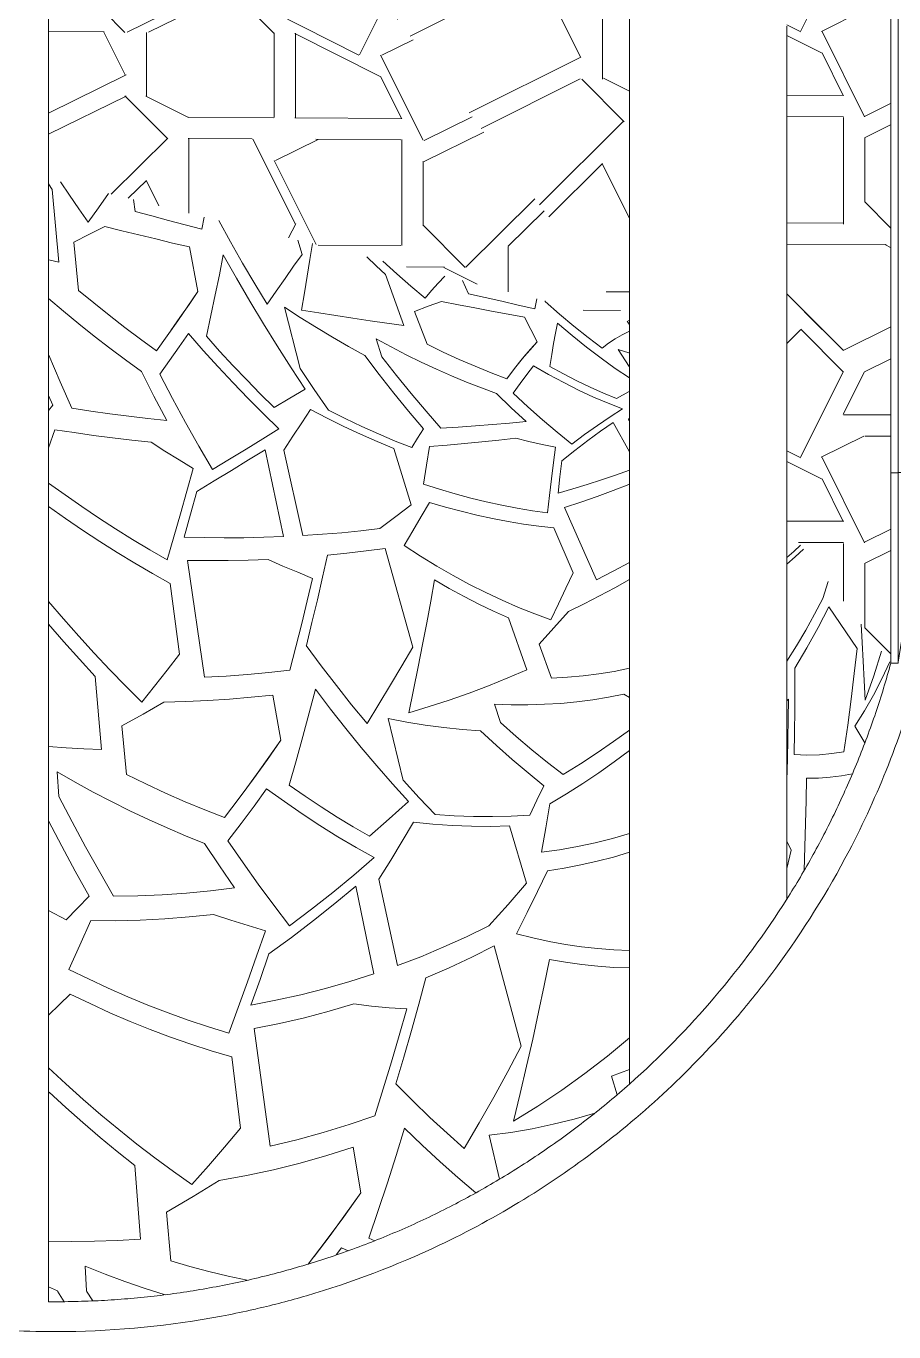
# Model space of a CAD drawing. Header units: metres. Extents: x -55 to 263, y -124 to 62.
# Drawn here: x 0 to 11.63, y -88.36 to -70.86 of the extents above; entities that cross this region are included whole.
import ezdxf

# ---------------------------------------------------------------- set-up
doc = ezdxf.new("R2010")
doc.units = ezdxf.units.M
for name, color, linetype, lineweight in [('0-1', 7, 'Continuous', 5), ('14HATCH-2', 254, 'Continuous', 5), ('46BANQ-1', 53, 'Continuous', 5)]:
    doc.layers.add(name, color=color, linetype=linetype, lineweight=lineweight)

# ---------------------------------------------------------------- blocks, each defined once
blk = doc.blocks.new('FP_1-A1 _ A250')
at = {"layer": '14HATCH-2'}
for p, q in [((0.583, -73.126), (0.462, -72.944)), ((0.348, -73.047), (0.3, -72.975)), ((0.438, -74.024), (0.348, -73.047)), ((0.706, -73.308), (0.583, -73.126)), ((0.969, -73.293), (1.104, -73.102)), ((0.831, -73.488), (0.969, -73.293)), ((1.463, -73.345), (1.438, -73.184)), ((0.831, -73.488), (0.706, -73.308)), ((1.686, -73.404), (1.463, -73.345)), ((1.91, -73.463), (1.686, -73.404)), ((2.133, -73.521), (1.91, -73.463)), ((2.357, -73.579), (2.388, -73.418)), ((2.741, -73.752), (2.582, -73.465)), ((0.638, -73.754), (0.849, -73.648)), ((0.849, -73.648), (1.057, -73.544)), ((1.284, -73.601), (1.057, -73.544)), ((1.51, -73.656), (1.284, -73.601)), ((1.737, -73.711), (1.51, -73.656)), ((2.357, -73.579), (2.133, -73.521)), ((0.704, -74.401), (0.638, -73.754)), ((1.964, -73.766), (1.737, -73.711)), ((2.19, -73.819), (1.964, -73.766)), ((2.304, -74.417), (2.19, -73.819)), ((2.903, -74.035), (2.741, -73.752)), ((3.699, -73.918), (3.644, -73.727)), ((3.804, -73.989), (3.838, -73.774)), ((0.438, -74.024), (0.303, -73.993)), ((2.591, -74.191), (2.643, -73.925)), ((2.821, -74.238), (2.643, -73.925)), ((3.586, -74.075), (3.699, -73.918)), ((3.769, -74.208), (3.804, -73.989)), ((4.692, -74.072), (4.567, -73.953)), ((3.066, -74.313), (2.903, -74.035)), ((3.471, -74.24), (3.586, -74.075)), ((4.817, -74.188), (4.692, -74.072)), ((4.971, -74.179), (4.783, -74.007)), ((5.159, -74.345), (4.971, -74.179)), ((2.536, -74.461), (2.591, -74.191)), ((3, -74.546), (2.821, -74.238)), ((3.232, -74.586), (3.066, -74.313)), ((3.353, -74.41), (3.471, -74.24)), ((3.732, -74.434), (3.769, -74.208)), ((5.065, -74.872), (4.817, -74.188)), ((5.348, -74.506), (5.159, -74.345)), ((5.437, -74.401), (5.525, -74.303)), ((5.525, -74.303), (5.613, -74.211)), ((5.932, -74.447), (5.851, -74.269)), ((0.503, -74.68), (0.3, -74.511)), ((0.909, -74.569), (0.704, -74.401)), ((2.17, -74.61), (2.304, -74.417)), ((2.185, -74.588), (2.304, -74.417)), ((2.478, -74.736), (2.536, -74.461)), ((3.232, -74.587), (3.353, -74.41)), ((3.694, -74.665), (3.732, -74.434)), ((5.348, -74.506), (5.437, -74.401)), ((6.154, -74.498), (5.932, -74.447)), ((6.376, -74.547), (6.154, -74.498)), ((6.819, -74.646), (6.848, -74.515)), ((0.707, -74.848), (0.503, -74.68)), ((1.115, -74.734), (0.909, -74.569)), ((2.033, -74.807), (2.17, -74.61)), ((2.063, -74.763), (2.185, -74.588)), ((3.183, -74.848), (3, -74.546)), ((3.673, -75.448), (3.463, -74.626)), ((3.676, -74.765), (3.463, -74.626)), ((3.924, -74.702), (3.694, -74.665)), ((4.153, -74.738), (3.924, -74.702)), ((5.208, -74.682), (5.39, -74.612)), ((5.375, -75.123), (5.208, -74.682)), ((5.39, -74.612), (5.571, -74.55)), ((5.795, -74.594), (5.571, -74.55)), ((6.017, -74.636), (5.795, -74.594)), ((6.24, -74.678), (6.017, -74.636)), ((6.461, -74.72), (6.24, -74.678)), ((6.598, -74.597), (6.376, -74.547)), ((6.819, -74.646), (6.598, -74.597)), ((6.958, -74.548), (6.959, -74.542)), ((7.151, -74.718), (6.958, -74.548)), ((0.914, -75.012), (0.707, -74.848)), ((1.323, -74.896), (1.115, -74.734)), ((1.891, -75.008), (2.033, -74.807)), ((1.939, -74.94), (2.063, -74.763)), ((2.417, -75.015), (2.478, -74.736)), ((3.367, -75.145), (3.183, -74.848)), ((3.891, -74.898), (3.676, -74.765)), ((4.382, -74.773), (4.153, -74.738)), ((4.611, -74.807), (4.382, -74.773)), ((4.838, -74.84), (4.611, -74.807)), ((5.065, -74.872), (4.838, -74.84)), ((6.683, -74.761), (6.461, -74.72)), ((6.852, -75.089), (6.683, -74.761)), ((7.097, -74.972), (7.123, -74.84)), ((7.32, -75.005), (7.123, -74.84)), ((7.343, -74.879), (7.151, -74.718)), ((7.533, -75.031), (7.343, -74.879)), ((8.087, -74.853), (8.057, -74.812)), ((1.122, -75.174), (0.914, -75.012)), ((1.534, -75.056), (1.323, -74.896)), ((1.746, -75.212), (1.534, -75.056)), ((1.746, -75.212), (1.891, -75.008)), ((2.053, -75.157), (2.178, -74.979)), ((2.374, -75.204), (2.178, -74.979)), ((2.595, -75.214), (2.417, -75.015)), ((4.106, -75.028), (3.891, -74.898)), ((4.322, -75.152), (4.106, -75.028)), ((4.771, -75.292), (4.691, -75.049)), ((4.893, -75.158), (4.691, -75.049)), ((7.071, -75.112), (7.097, -74.972)), ((7.515, -75.162), (7.32, -75.005)), ((7.722, -75.175), (7.533, -75.031)), ((7.81, -75.108), (7.899, -75.048)), ((7.899, -75.048), (7.99, -74.997)), ((7.99, -74.997), (8.082, -74.952)), ((1.333, -75.333), (1.122, -75.174)), ((1.924, -75.339), (2.053, -75.157)), ((2.573, -75.424), (2.374, -75.204)), ((2.775, -75.41), (2.595, -75.214)), ((3.554, -75.437), (3.367, -75.145)), ((4.539, -75.271), (4.322, -75.152)), ((5.096, -75.262), (4.893, -75.158)), ((5.59, -75.227), (5.375, -75.123)), ((5.805, -75.326), (5.59, -75.227)), ((6.65, -75.319), (6.751, -75.2)), ((6.672, -75.292), (6.762, -75.187)), ((6.751, -75.2), (6.852, -75.089)), ((6.762, -75.187), (6.852, -75.089)), ((7.046, -75.261), (7.071, -75.112)), ((7.708, -75.308), (7.515, -75.162)), ((7.722, -75.175), (7.81, -75.108)), ((8.083, -75.419), (7.936, -75.194)), ((8.079, -75.238), (7.936, -75.194)), ((0.457, -75.626), (0.303, -75.27)), ((1.546, -75.488), (1.333, -75.333)), ((1.793, -75.523), (1.924, -75.339)), ((4.734, -75.528), (4.539, -75.271)), ((4.967, -75.541), (4.771, -75.292)), ((5.298, -75.361), (5.096, -75.262)), ((5.501, -75.455), (5.298, -75.361)), ((6.019, -75.418), (5.805, -75.326)), ((6.548, -75.448), (6.65, -75.319)), ((6.582, -75.404), (6.672, -75.292)), ((7.021, -75.419), (7.046, -75.261)), ((7.899, -75.446), (7.708, -75.308)), ((1.714, -75.819), (1.546, -75.488)), ((1.964, -75.849), (1.793, -75.523)), ((2.774, -75.64), (2.573, -75.424)), ((2.957, -75.601), (2.775, -75.41)), ((3.743, -75.722), (3.554, -75.437)), ((3.863, -75.73), (3.673, -75.448)), ((4.93, -75.778), (4.734, -75.528)), ((5.164, -75.783), (4.967, -75.541)), ((5.703, -75.545), (5.501, -75.455)), ((5.905, -75.629), (5.703, -75.545)), ((6.233, -75.505), (6.019, -75.418)), ((6.446, -75.585), (6.233, -75.505)), ((6.446, -75.585), (6.548, -75.448)), ((6.622, -75.648), (6.713, -75.526)), ((6.713, -75.526), (6.802, -75.412)), ((7.005, -75.529), (6.802, -75.412)), ((7.207, -75.637), (7.005, -75.529)), ((7.203, -75.518), (7.021, -75.419)), ((7.383, -75.611), (7.203, -75.518)), ((8.088, -75.574), (7.899, -75.446)), ((0.614, -75.98), (0.457, -75.626)), ((2.977, -75.85), (2.774, -75.64)), ((3.14, -75.788), (2.957, -75.601)), ((3.536, -75.845), (3.743, -75.722)), ((4.055, -76.006), (3.863, -75.73)), ((6.107, -75.708), (5.905, -75.629)), ((6.308, -75.781), (6.107, -75.708)), ((6.531, -75.776), (6.622, -75.648)), ((7.407, -75.738), (7.207, -75.637)), ((7.562, -75.697), (7.383, -75.611)), ((7.605, -75.83), (7.407, -75.738)), ((7.739, -75.777), (7.562, -75.697)), ((0.359, -75.938), (0.302, -75.808)), ((1.886, -76.146), (1.714, -75.819)), ((2.139, -76.171), (1.964, -75.849)), ((3.183, -76.056), (2.977, -75.85)), ((3.325, -75.97), (3.14, -75.788)), ((3.325, -75.97), (3.536, -75.845)), ((5.128, -76.021), (4.93, -75.778)), ((5.362, -76.018), (5.164, -75.783)), ((6.505, -75.974), (6.308, -75.781)), ((6.728, -75.959), (6.531, -75.776)), ((7.802, -75.914), (7.605, -75.83)), ((7.914, -75.849), (7.739, -75.777)), ((7.996, -75.989), (7.802, -75.914)), ((7.914, -75.849), (8.087, -75.757)), ((0.301, -76.01), (0.359, -75.938)), ((0.869, -76.019), (0.614, -75.98)), ((1.124, -76.055), (0.869, -76.019)), ((1.379, -76.088), (1.124, -76.055)), ((1.633, -76.119), (1.379, -76.088)), ((3.39, -76.256), (3.183, -76.056)), ((3.697, -76.174), (3.813, -75.996)), ((4.036, -76.112), (3.813, -75.996)), ((4.278, -76.117), (4.055, -76.006)), ((5.326, -76.256), (5.128, -76.021)), ((5.561, -76.245), (5.362, -76.018)), ((6.703, -76.158), (6.505, -75.974)), ((6.924, -76.134), (6.728, -75.959)), ((7.659, -76.21), (7.828, -76.096)), ((7.828, -76.096), (7.996, -75.989)), ((0.301, -76.51), (0.384, -76.267)), ((0.643, -76.306), (0.384, -76.267)), ((1.886, -76.146), (1.633, -76.119)), ((2.316, -76.489), (2.139, -76.171)), ((3.173, -76.39), (3.39, -76.256)), ((3.577, -76.356), (3.697, -76.174)), ((4.259, -76.223), (4.036, -76.112)), ((4.482, -76.328), (4.259, -76.223)), ((4.501, -76.224), (4.278, -76.117)), ((4.724, -76.324), (4.501, -76.224)), ((5.249, -76.381), (5.326, -76.256)), ((5.793, -76.232), (5.561, -76.245)), ((6.024, -76.217), (5.793, -76.232)), ((6.252, -76.199), (6.024, -76.217)), ((6.479, -76.179), (6.252, -76.199)), ((6.703, -76.158), (6.479, -76.179)), ((7.12, -76.301), (6.924, -76.134)), ((7.488, -76.331), (7.659, -76.21)), ((7.701, -76.289), (7.87, -76.17)), ((8.089, -76.564), (7.87, -76.17)), ((8.078, -76.129), (8.087, -76.116)), ((8.087, -76.145), (8.078, -76.129)), ((0.902, -76.343), (0.643, -76.306)), ((1.16, -76.376), (0.902, -76.343)), ((1.418, -76.406), (1.16, -76.376)), ((1.676, -76.434), (1.418, -76.406)), ((1.862, -76.555), (1.676, -76.434)), ((2.952, -76.526), (3.173, -76.39)), ((3.455, -76.541), (3.577, -76.356)), ((4.706, -76.427), (4.482, -76.328)), ((4.93, -76.521), (4.706, -76.427)), ((4.947, -76.419), (4.724, -76.324)), ((5.17, -76.508), (4.947, -76.419)), ((5.17, -76.508), (5.249, -76.381)), ((5.877, -76.454), (5.643, -76.475)), ((6.108, -76.432), (5.877, -76.454)), ((6.337, -76.406), (6.108, -76.432)), ((6.564, -76.379), (6.337, -76.406)), ((6.742, -76.424), (6.564, -76.379)), ((6.92, -76.465), (6.742, -76.424)), ((7.315, -76.459), (7.12, -76.301)), ((7.315, -76.459), (7.488, -76.331)), ((7.357, -76.546), (7.53, -76.414)), ((7.53, -76.414), (7.701, -76.289)), ((2.05, -76.673), (1.862, -76.555)), ((2.497, -76.802), (2.316, -76.489)), ((2.726, -76.663), (2.952, -76.526)), ((2.981, -76.673), (3.204, -76.535)), ((3.45, -77.699), (3.204, -76.535)), ((3.712, -77.686), (3.455, -76.541)), ((5.164, -77.274), (4.93, -76.521)), ((5.369, -76.741), (5.408, -76.493)), ((5.643, -76.475), (5.408, -76.493)), ((7.096, -76.501), (6.92, -76.465)), ((7.071, -76.709), (7.096, -76.501)), ((7.181, -76.685), (7.357, -76.546)), ((2.238, -76.788), (2.05, -76.673)), ((2.157, -77.09), (2.238, -76.788)), ((2.497, -76.802), (2.726, -76.663)), ((2.754, -76.813), (2.981, -76.673)), ((5.329, -76.996), (5.369, -76.741)), ((7.045, -76.925), (7.071, -76.709)), ((7.157, -76.897), (7.181, -76.685)), ((2.288, -77.096), (2.523, -76.954)), ((2.523, -76.954), (2.754, -76.813)), ((7.019, -77.149), (7.045, -76.925)), ((7.131, -77.118), (7.157, -76.897)), ((7.714, -76.94), (7.523, -77.001)), ((7.903, -76.876), (7.714, -76.94)), ((8.089, -76.811), (7.903, -76.876)), ((0.523, -77.141), (0.302, -76.983)), ((0.746, -77.297), (0.523, -77.141)), ((2.071, -77.394), (2.157, -77.09)), ((2.204, -77.4), (2.288, -77.096)), ((5.54, -77.065), (5.329, -76.996)), ((5.751, -77.127), (5.54, -77.065)), ((5.96, -77.184), (5.751, -77.127)), ((6.991, -77.38), (7.019, -77.149)), ((7.328, -77.06), (7.131, -77.118)), ((7.523, -77.001), (7.328, -77.06)), ((7.87, -77.084), (7.656, -77.162)), ((8.08, -77.003), (7.87, -77.084)), ((8.089, -77.003), (8.08, -77.003)), ((0.529, -77.455), (0.302, -77.296)), ((0.971, -77.448), (0.746, -77.297)), ((4.955, -77.432), (5.164, -77.274)), ((5.298, -77.429), (5.409, -77.241)), ((5.621, -77.304), (5.409, -77.241)), ((5.832, -77.361), (5.621, -77.304)), ((6.169, -77.235), (5.96, -77.184)), ((6.377, -77.28), (6.169, -77.235)), ((6.583, -77.319), (6.377, -77.28)), ((6.788, -77.353), (6.583, -77.319)), ((7.438, -77.238), (7.217, -77.31)), ((7.645, -78.278), (7.217, -77.31)), ((7.656, -77.162), (7.438, -77.238)), ((0.758, -77.612), (0.529, -77.455)), ((1.198, -77.595), (0.971, -77.448)), ((1.982, -77.702), (2.071, -77.394)), ((2.117, -77.707), (2.204, -77.4)), ((4.741, -77.593), (4.955, -77.432)), ((5.185, -77.622), (5.298, -77.429)), ((6.043, -77.413), (5.832, -77.361)), ((6.252, -77.459), (6.043, -77.413)), ((6.461, -77.498), (6.252, -77.459)), ((6.668, -77.532), (6.461, -77.498)), ((6.991, -77.38), (6.788, -77.353)), ((0.989, -77.764), (0.758, -77.612)), ((1.427, -77.739), (1.198, -77.595)), ((3.973, -77.668), (3.712, -77.686)), ((4.231, -77.647), (3.973, -77.668)), ((4.487, -77.622), (4.231, -77.647)), ((4.741, -77.593), (4.487, -77.622)), ((5.068, -77.819), (5.185, -77.622)), ((6.873, -77.56), (6.668, -77.532)), ((7.077, -77.581), (6.873, -77.56)), ((7.333, -78.186), (7.077, -77.581)), ((1.222, -77.912), (0.989, -77.764)), ((1.657, -77.877), (1.427, -77.739)), ((1.889, -78.012), (1.982, -77.702)), ((2.386, -77.713), (2.117, -77.707)), ((2.655, -77.716), (2.386, -77.713)), ((2.921, -77.714), (2.655, -77.716)), ((3.187, -77.709), (2.921, -77.714)), ((3.45, -77.699), (3.187, -77.709)), ((5.287, -77.96), (5.068, -77.819)), ((10.381, -77.815), (10.291, -77.898)), ((1.457, -78.055), (1.222, -77.912)), ((1.889, -78.012), (1.657, -77.877)), ((2.436, -78.022), (2.163, -78.019)), ((2.391, -79.583), (2.163, -78.019)), ((2.707, -78.021), (2.436, -78.022)), ((2.977, -78.015), (2.707, -78.021)), ((3.245, -78.005), (2.977, -78.015)), ((3.443, -78.094), (3.245, -78.005)), ((3.974, -78.245), (4.04, -77.95)), ((4.3, -77.923), (4.04, -77.95)), ((4.559, -77.892), (4.3, -77.923)), ((4.815, -77.857), (4.559, -77.892)), ((5.183, -79.181), (4.815, -77.857)), ((5.507, -78.094), (5.287, -77.96)), ((10.291, -77.898), (10.198, -77.978)), ((10.311, -77.969), (10.198, -78.068)), ((10.42, -77.866), (10.311, -77.969)), ((1.694, -78.194), (1.457, -78.055)), ((1.932, -78.328), (1.694, -78.194)), ((3.642, -78.178), (3.443, -78.094)), ((3.841, -78.259), (3.642, -78.178)), ((5.726, -78.221), (5.507, -78.094)), ((7.236, -78.39), (7.333, -78.186)), ((7.87, -78.163), (7.645, -78.278)), ((8.089, -78.045), (7.87, -78.163)), ((2.058, -79.276), (1.932, -78.328)), ((3.77, -78.56), (3.841, -78.259)), ((3.905, -78.546), (3.974, -78.245)), ((5.424, -78.564), (5.475, -78.28)), ((5.673, -78.394), (5.475, -78.28)), ((5.946, -78.34), (5.726, -78.221)), ((6.165, -78.45), (5.946, -78.34)), ((8.089, -78.273), (7.892, -78.385)), ((10.683, -78.527), (10.752, -78.299)), ((3.832, -78.85), (3.905, -78.546)), ((5.872, -78.501), (5.673, -78.394)), ((6.07, -78.603), (5.872, -78.501)), ((6.384, -78.553), (6.165, -78.45)), ((6.602, -78.648), (6.384, -78.553)), ((7.137, -78.599), (7.236, -78.39)), ((7.689, -78.495), (7.482, -78.601)), ((7.892, -78.385), (7.689, -78.495)), ((10.683, -78.527), (10.571, -78.741)), ((0.503, -78.803), (0.302, -78.569)), ((3.696, -78.866), (3.77, -78.56)), ((5.371, -78.853), (5.424, -78.564)), ((6.268, -78.697), (6.07, -78.603)), ((6.466, -78.786), (6.268, -78.697)), ((6.819, -78.735), (6.602, -78.648)), ((7.035, -78.813), (7.137, -78.599)), ((7.077, -78.922), (7.272, -78.704)), ((7.482, -78.601), (7.272, -78.704)), ((10.76, -78.639), (10.619, -78.917)), ((11.141, -79.2), (10.76, -78.639)), ((0.507, -79.111), (0.302, -78.874)), ((0.707, -79.034), (0.503, -78.803)), ((3.618, -79.175), (3.696, -78.866)), ((3.757, -79.158), (3.832, -78.85)), ((5.316, -79.147), (5.371, -78.853)), ((6.712, -79.484), (6.466, -78.786)), ((7.035, -78.813), (6.819, -78.735)), ((10.571, -78.741), (10.453, -78.952)), ((11.207, -79.119), (11.193, -78.874)), ((0.913, -79.261), (0.707, -79.034)), ((6.877, -79.143), (7.077, -78.922)), ((10.453, -78.952), (10.329, -79.161)), ((10.619, -78.917), (10.468, -79.192)), ((0.716, -79.344), (0.507, -79.111)), ((3.536, -79.488), (3.618, -79.175)), ((3.957, -79.429), (3.756, -79.158)), ((5.037, -79.432), (5.183, -79.181)), ((5.257, -79.446), (5.316, -79.147)), ((7.043, -79.595), (6.877, -79.143)), ((10.329, -79.161), (10.199, -79.367)), ((10.468, -79.192), (10.308, -79.463)), ((11.103, -79.534), (11.141, -79.2)), ((11.221, -79.37), (11.207, -79.119)), ((11.469, -79.234), (11.363, -79.566)), ((0.927, -79.572), (0.716, -79.344)), ((1.123, -79.484), (0.913, -79.261)), ((1.893, -79.489), (2.058, -79.276)), ((4.16, -79.695), (3.957, -79.429)), ((11.235, -79.628), (11.221, -79.37)), ((11.579, -79.379), (11.473, -79.605)), ((1.01, -80.554), (0.927, -79.572)), ((1.335, -79.702), (1.123, -79.484)), ((1.723, -79.703), (1.893, -79.489)), ((2.68, -79.568), (2.391, -79.583)), ((2.967, -79.547), (2.68, -79.568)), ((3.253, -79.52), (2.967, -79.547)), ((3.536, -79.488), (3.253, -79.52)), ((4.886, -79.687), (5.037, -79.432)), ((5.195, -79.751), (5.257, -79.446)), ((6.459, -79.593), (6.201, -79.697)), ((6.712, -79.484), (6.459, -79.593)), ((7.258, -79.583), (7.043, -79.595)), ((7.47, -79.564), (7.258, -79.583)), ((7.679, -79.538), (7.47, -79.564)), ((7.886, -79.505), (7.679, -79.538)), ((8.089, -79.464), (7.886, -79.505)), ((10.307, -79.741), (10.308, -79.463)), ((11.061, -79.876), (11.103, -79.534)), ((11.363, -79.566), (11.247, -79.893)), ((11.473, -79.605), (11.36, -79.824)), ((1.55, -79.916), (1.335, -79.702)), ((1.55, -79.916), (1.723, -79.703)), ((3.796, -80.06), (3.878, -79.743)), ((4.082, -80.01), (3.878, -79.743)), ((4.364, -79.953), (4.16, -79.695)), ((4.731, -79.945), (4.886, -79.687)), ((5.129, -80.06), (5.195, -79.751)), ((6.201, -79.697), (5.939, -79.796)), ((10.304, -80.026), (10.307, -79.741)), ((11.247, -79.893), (11.235, -79.628)), ((1.568, -80.078), (1.847, -79.916)), ((2.142, -79.909), (1.847, -79.916)), ((2.436, -79.896), (2.142, -79.909)), ((2.729, -79.877), (2.436, -79.896)), ((3.019, -79.853), (2.729, -79.877)), ((3.308, -79.822), (3.019, -79.853)), ((3.417, -80.425), (3.308, -79.822)), ((4.571, -80.206), (4.364, -79.953)), ((4.571, -80.206), (4.731, -79.945)), ((5.673, -79.89), (5.403, -79.978)), ((5.939, -79.796), (5.673, -79.89)), ((6.359, -80.191), (6.28, -79.944)), ((6.505, -79.952), (6.28, -79.944)), ((6.728, -79.953), (6.505, -79.952)), ((6.949, -79.947), (6.728, -79.953)), ((7.167, -79.934), (6.949, -79.947)), ((7.384, -79.914), (7.167, -79.934)), ((7.597, -79.887), (7.384, -79.914)), ((7.808, -79.852), (7.597, -79.887)), ((8.015, -79.81), (7.808, -79.852)), ((8.089, -79.855), (8.015, -79.81)), ((10.221, -79.878), (10.199, -79.899)), ((10.218, -80.14), (10.221, -79.878)), ((11.015, -80.226), (11.061, -79.876)), ((11.36, -79.824), (11.239, -80.036)), ((1.284, -80.236), (1.568, -80.078)), ((3.71, -80.38), (3.796, -80.06)), ((4.287, -80.27), (4.082, -80.01)), ((5.403, -79.978), (5.129, -80.06)), ((10.301, -80.319), (10.304, -80.026)), ((11.239, -80.036), (11.111, -80.241)), ((1.346, -80.886), (1.284, -80.236)), ((4.494, -80.524), (4.287, -80.27)), ((5.057, -80.969), (4.852, -80.136)), ((5.102, -80.185), (4.852, -80.136)), ((5.352, -80.226), (5.102, -80.185)), ((5.601, -80.259), (5.352, -80.226)), ((5.848, -80.285), (5.601, -80.259)), ((6.094, -80.304), (5.848, -80.285)), ((6.305, -80.499), (6.094, -80.304)), ((6.57, -80.377), (6.359, -80.192)), ((8.089, -80.292), (7.875, -80.447)), ((10.213, -80.408), (10.218, -80.14)), ((10.963, -80.584), (11.015, -80.226)), ((11.246, -80.462), (11.111, -80.241)), ((3.235, -80.684), (3.417, -80.425)), ((3.256, -80.655), (3.417, -80.425)), ((3.62, -80.703), (3.71, -80.38)), ((6.781, -80.555), (6.57, -80.377)), ((7.875, -80.447), (7.656, -80.598)), ((10.206, -80.683), (10.213, -80.408)), ((10.296, -80.621), (10.301, -80.319)), ((0.538, -80.529), (0.302, -80.511)), ((0.774, -80.544), (0.538, -80.529)), ((1.01, -80.554), (0.774, -80.544)), ((4.703, -80.772), (4.494, -80.524)), ((6.517, -80.686), (6.305, -80.499)), ((6.992, -80.725), (6.781, -80.555)), ((7.656, -80.598), (7.432, -80.745)), ((8.089, -80.565), (7.886, -80.716)), ((10.468, -80.626), (10.296, -80.621)), ((10.637, -80.622), (10.468, -80.626)), ((10.802, -80.608), (10.637, -80.622)), ((10.963, -80.584), (10.802, -80.608)), ((3.049, -80.943), (3.235, -80.684)), ((3.091, -80.886), (3.256, -80.655)), ((3.526, -81.029), (3.62, -80.703)), ((4.914, -81.013), (4.703, -80.772)), ((6.729, -80.866), (6.517, -80.686)), ((7.202, -80.886), (6.992, -80.725)), ((7.432, -80.745), (7.202, -80.886)), ((7.886, -80.716), (7.677, -80.864)), ((10.199, -80.964), (10.206, -80.683)), ((0.437, -81.181), (0.417, -80.85)), ((0.658, -80.988), (0.417, -80.85)), ((0.901, -81.122), (0.658, -80.988)), ((1.606, -81.014), (1.346, -80.886)), ((2.857, -81.203), (3.049, -80.943)), ((2.922, -81.117), (3.091, -80.886)), ((5.27, -81.198), (5.058, -80.969)), ((6.941, -81.037), (6.729, -80.866)), ((7.677, -80.864), (7.463, -81.007)), ((10.458, -81.236), (10.464, -80.937)), ((10.623, -80.935), (10.464, -80.937)), ((10.778, -80.924), (10.623, -80.935)), ((10.93, -80.905), (10.778, -80.924)), ((11.079, -80.878), (10.93, -80.905)), ((1.146, -81.25), (0.901, -81.122)), ((1.868, -81.136), (1.606, -81.014)), ((2.131, -81.252), (1.868, -81.136)), ((3.056, -81.31), (3.225, -81.077)), ((3.462, -81.248), (3.225, -81.077)), ((3.74, -81.177), (3.526, -81.029)), ((3.954, -81.32), (3.74, -81.177)), ((5.126, -81.247), (4.914, -81.013)), ((6.848, -81.233), (6.941, -81.037)), ((7.244, -81.145), (7.021, -81.279)), ((7.463, -81.007), (7.244, -81.145)), ((0.616, -81.52), (0.437, -81.181)), ((1.392, -81.374), (1.146, -81.25)), ((2.395, -81.361), (2.131, -81.252)), ((2.661, -81.464), (2.857, -81.203)), ((2.882, -81.544), (3.056, -81.31)), ((3.7, -81.413), (3.462, -81.248)), ((4.169, -81.457), (3.954, -81.32)), ((4.868, -81.48), (5.126, -81.247)), ((5.484, -81.421), (5.27, -81.198)), ((6.753, -81.431), (6.848, -81.233)), ((6.967, -81.601), (7.021, -81.279)), ((10.451, -81.543), (10.458, -81.236)), ((0.478, -81.846), (0.301, -81.506)), ((0.798, -81.857), (0.616, -81.52)), ((1.64, -81.491), (1.392, -81.374)), ((1.889, -81.603), (1.64, -81.491)), ((2.661, -81.464), (2.395, -81.361)), ((3.94, -81.571), (3.7, -81.413)), ((4.386, -81.587), (4.169, -81.457)), ((4.603, -81.712), (4.868, -81.48)), ((5.043, -81.779), (5.194, -81.525)), ((5.454, -81.552), (5.194, -81.525)), ((5.741, -81.439), (5.484, -81.421)), ((5.997, -81.45), (5.741, -81.439)), ((6.251, -81.452), (5.997, -81.45)), ((6.503, -81.445), (6.251, -81.452)), ((6.753, -81.431), (6.503, -81.445)), ((2.139, -81.71), (1.889, -81.603)), ((2.705, -81.777), (2.882, -81.544)), ((4.181, -81.722), (3.94, -81.571)), ((4.603, -81.712), (4.386, -81.587)), ((5.713, -81.57), (5.454, -81.552)), ((5.97, -81.58), (5.713, -81.57)), ((6.225, -81.582), (5.97, -81.58)), ((6.479, -81.575), (6.225, -81.582)), ((6.709, -82.341), (6.479, -81.575)), ((6.91, -81.928), (6.967, -81.601)), ((8.09, -81.678), (7.861, -81.745)), ((10.442, -81.855), (10.451, -81.543)), ((0.659, -82.183), (0.478, -81.846)), ((0.983, -82.189), (0.798, -81.857)), ((2.391, -81.81), (2.139, -81.71)), ((2.591, -82.11), (2.391, -81.81)), ((2.908, -82.071), (2.705, -81.778)), ((4.423, -81.865), (4.181, -81.722)), ((4.666, -82.001), (4.423, -81.865)), ((4.888, -82.034), (5.043, -81.779)), ((7.392, -81.853), (7.152, -81.895)), ((7.628, -81.804), (7.392, -81.853)), ((7.861, -81.745), (7.628, -81.804)), ((10.257, -81.9), (10.199, -81.781)), ((10.431, -82.175), (10.442, -81.855)), ((4.392, -82.235), (4.666, -82.001)), ((4.729, -82.29), (4.888, -82.034)), ((7.152, -81.895), (6.91, -81.928)), ((7.658, -82.05), (7.437, -82.099)), ((7.875, -81.993), (7.658, -82.05)), ((8.09, -81.928), (7.875, -81.993)), ((10.199, -82.147), (10.257, -81.9)), ((10.199, -82.147), (10.257, -81.9)), ((0.844, -82.516), (0.659, -82.183)), ((1.172, -82.518), (0.983, -82.189)), ((2.794, -82.406), (2.591, -82.11)), ((3.113, -82.358), (2.908, -82.071)), ((6.854, -82.456), (6.989, -82.177)), ((7.214, -82.142), (6.989, -82.177)), ((7.437, -82.099), (7.214, -82.142)), ((3.321, -82.64), (3.113, -82.358)), ((4.111, -82.466), (4.392, -82.235)), ((4.14, -82.615), (4.422, -82.382)), ((4.661, -83.559), (4.422, -82.382)), ((4.979, -83.448), (4.729, -82.29)), ((6.461, -82.628), (6.709, -82.341)), ((0.69, -82.676), (0.844, -82.516)), ((1.499, -82.512), (1.172, -82.518)), ((1.825, -82.498), (1.499, -82.512)), ((2.15, -82.476), (1.825, -82.498)), ((2.473, -82.445), (2.15, -82.476)), ((2.794, -82.406), (2.473, -82.445)), ((3.824, -82.693), (4.111, -82.466)), ((6.716, -82.738), (6.854, -82.456)), ((0.535, -82.836), (0.301, -82.71)), ((0.535, -82.836), (0.69, -82.676)), ((3.531, -82.917), (3.321, -82.64)), ((3.531, -82.917), (3.824, -82.693)), ((3.851, -82.845), (4.14, -82.615)), ((6.205, -82.914), (6.461, -82.628)), ((6.573, -83.022), (6.716, -82.738)), ((0.722, -83.172), (0.867, -82.845)), ((1.198, -82.846), (0.867, -82.845)), ((1.529, -82.838), (1.198, -82.846)), ((1.859, -82.821), (1.529, -82.838)), ((2.187, -82.796), (1.859, -82.821)), ((2.513, -82.762), (2.187, -82.796)), ((2.744, -82.84), (2.513, -82.762)), ((2.976, -82.912), (2.744, -82.84)), ((3.208, -82.98), (2.976, -82.912)), ((3.556, -83.07), (3.851, -82.845)), ((6.205, -82.914), (5.906, -83.061)), ((3.091, -83.321), (3.208, -82.98)), ((3.255, -83.291), (3.556, -83.07)), ((5.906, -83.061), (5.602, -83.198)), ((6.793, -83.076), (6.573, -83.022)), ((7.013, -83.124), (6.793, -83.076)), ((0.573, -83.498), (0.722, -83.172)), ((5.602, -83.198), (5.293, -83.328)), ((6.277, -83.182), (5.976, -83.334)), ((6.638, -84.526), (6.277, -83.182)), ((7.231, -83.163), (7.013, -83.124)), ((7.448, -83.195), (7.231, -83.163)), ((7.664, -83.22), (7.448, -83.195)), ((7.878, -83.236), (7.664, -83.22)), ((8.09, -83.244), (7.878, -83.236)), ((2.97, -83.663), (3.091, -83.321)), ((3.136, -83.633), (3.255, -83.291)), ((5.293, -83.328), (4.979, -83.448)), ((5.976, -83.334), (5.67, -83.478)), ((6.945, -83.716), (7.015, -83.365)), ((7.233, -83.403), (7.015, -83.365)), ((7.449, -83.434), (7.233, -83.403)), ((7.664, -83.457), (7.449, -83.434)), ((0.836, -83.627), (0.573, -83.498)), ((1.1, -83.75), (0.836, -83.627)), ((4.661, -83.559), (4.338, -83.662)), ((5.264, -83.964), (5.358, -83.612)), ((5.67, -83.478), (5.358, -83.612)), ((7.878, -83.472), (7.664, -83.457)), ((8.089, -83.479), (7.878, -83.472)), ((1.366, -83.867), (1.1, -83.75)), ((2.845, -84.007), (2.97, -83.663)), ((3.014, -83.978), (3.136, -83.633)), ((4.012, -83.755), (3.682, -83.838)), ((4.338, -83.662), (4.012, -83.755)), ((6.87, -84.072), (6.945, -83.716)), ((0.301, -84.112), (0.447, -83.971)), ((0.447, -83.971), (0.592, -83.829)), ((0.857, -83.957), (0.592, -83.829)), ((1.124, -84.079), (0.857, -83.957)), ((1.634, -83.978), (1.366, -83.867)), ((1.903, -84.081), (1.634, -83.978)), ((3.349, -83.913), (3.014, -83.978)), ((3.682, -83.838), (3.349, -83.913)), ((4.395, -83.961), (4.065, -84.058)), ((4.632, -83.989), (4.395, -83.961)), ((5.166, -84.318), (5.264, -83.964)), ((1.393, -84.195), (1.124, -84.079)), ((2.173, -84.178), (1.903, -84.081)), ((2.716, -84.351), (2.845, -84.007)), ((3.733, -84.146), (3.396, -84.224)), ((4.065, -84.058), (3.733, -84.146)), ((4.868, -84.012), (4.632, -83.989)), ((5.103, -84.028), (4.868, -84.012)), ((5.003, -84.382), (5.103, -84.028)), ((6.792, -84.432), (6.87, -84.072)), ((1.663, -84.304), (1.393, -84.195)), ((1.935, -84.406), (1.663, -84.304)), ((2.444, -84.268), (2.173, -84.178)), ((2.716, -84.351), (2.444, -84.268)), ((3.396, -84.224), (3.057, -84.292)), ((3.274, -85.868), (3.057, -84.292)), ((5.063, -84.675), (5.166, -84.318)), ((2.208, -84.501), (1.935, -84.406)), ((2.481, -84.588), (2.208, -84.501)), ((4.898, -84.739), (5.003, -84.382)), ((6.71, -84.796), (6.792, -84.432)), ((8.09, -84.414), (7.795, -84.659)), ((2.756, -84.669), (2.481, -84.588)), ((2.875, -85.624), (2.756, -84.669)), ((4.957, -85.034), (5.063, -84.675)), ((6.457, -84.868), (6.638, -84.526)), ((7.795, -84.659), (7.492, -84.893)), ((0.532, -85.033), (0.301, -84.819)), ((4.789, -85.098), (4.898, -84.739)), ((6.625, -85.163), (6.71, -84.796)), ((8.09, -84.842), (7.848, -84.93)), ((6.27, -85.211), (6.457, -84.868)), ((7.492, -84.893), (7.18, -85.117)), ((7.925, -85.178), (7.848, -84.93)), ((0.301, -85.159), (0.308, -85.145)), ((0.533, -85.351), (0.308, -85.145)), ((0.766, -85.243), (0.532, -85.033)), ((4.676, -85.459), (4.789, -85.098)), ((5.184, -85.261), (4.957, -85.034)), ((6.534, -85.533), (6.625, -85.163)), ((7.18, -85.117), (6.861, -85.331)), ((0.761, -85.552), (0.533, -85.351)), ((1.003, -85.447), (0.766, -85.243)), ((5.413, -85.481), (5.184, -85.261)), ((6.076, -85.554), (6.27, -85.211)), ((6.861, -85.331), (6.534, -85.533)), ((0.991, -85.749), (0.761, -85.552)), ((1.242, -85.645), (1.003, -85.447)), ((4.676, -85.459), (4.331, -85.578)), ((5.644, -85.693), (5.413, -85.481)), ((7.348, -85.504), (7.067, -85.574)), ((7.624, -85.423), (7.348, -85.504)), ((7.626, -85.424), (7.624, -85.423)), ((1.484, -85.838), (1.242, -85.645)), ((2.662, -85.879), (2.875, -85.624)), ((3.982, -85.686), (3.63, -85.782)), ((4.331, -85.578), (3.982, -85.686)), ((4.961, -85.992), (5.075, -85.626)), ((5.312, -85.854), (5.075, -85.626)), ((5.875, -85.897), (5.644, -85.693)), ((5.875, -85.897), (6.076, -85.554)), ((6.497, -85.682), (6.208, -85.721)), ((6.348, -86.309), (6.208, -85.721)), ((6.784, -85.633), (6.497, -85.682)), ((7.067, -85.574), (6.784, -85.633)), ((1.223, -85.94), (0.991, -85.749)), ((1.728, -86.025), (1.484, -85.838)), ((2.444, -86.131), (2.662, -85.879)), ((3.63, -85.782), (3.274, -85.868)), ((4.384, -85.882), (4.032, -85.994)), ((4.489, -86.492), (4.384, -85.882)), ((5.55, -86.075), (5.312, -85.854)), ((1.458, -86.126), (1.223, -85.94)), ((1.974, -86.206), (1.728, -86.025)), ((4.032, -85.994), (3.676, -86.095)), ((4.843, -86.36), (4.961, -85.992)), ((5.789, -86.288), (5.55, -86.075)), ((1.533, -87.111), (1.458, -86.126)), ((2.222, -86.381), (1.974, -86.206)), ((2.222, -86.381), (2.444, -86.131)), ((3.317, -86.183), (2.955, -86.261)), ((3.676, -86.095), (3.317, -86.183)), ((2.239, -86.543), (2.59, -86.327)), ((2.955, -86.261), (2.59, -86.327)), ((4.721, -86.73), (4.843, -86.36)), ((6.03, -86.492), (5.789, -86.288)), ((1.882, -86.75), (2.239, -86.543)), ((4.259, -86.813), (4.489, -86.492)), ((4.284, -86.778), (4.489, -86.492)), ((1.939, -87.403), (1.882, -86.75)), ((4.075, -87.062), (4.284, -86.778)), ((4.594, -87.101), (4.721, -86.73)), ((4.022, -87.131), (4.259, -86.813)), ((1.533, -87.111), (1.226, -87.131)), ((3.86, -87.344), (4.075, -87.062)), ((4.675, -87.134), (4.594, -87.101)), ((0.609, -87.144), (0.301, -87.139)), ((0.918, -87.142), (0.609, -87.144)), ((1.226, -87.131), (0.918, -87.142)), ((3.78, -87.447), (4.022, -87.131)), ((4.158, -87.325), (4.229, -87.229)), ((4.319, -87.269), (4.229, -87.229)), ((0.809, -87.807), (0.792, -87.476)), ((1.058, -87.581), (0.792, -87.476)), ((2.195, -87.478), (1.939, -87.403)), ((2.451, -87.546), (2.195, -87.478)), ((1.325, -87.68), (1.058, -87.581)), ((2.708, -87.608), (2.451, -87.546)), ((2.965, -87.664), (2.708, -87.608)), ((0.422, -87.807), (0.3, -87.753)), ((0.511, -87.951), (0.422, -87.808)), ((0.895, -87.94), (0.809, -87.808)), ((1.594, -87.773), (1.325, -87.68)), ((1.864, -87.858), (1.594, -87.773))]:
    blk.add_line(p, q, dxfattribs=at)
blk = doc.blocks.new('Rain Ditch - Rain Ditch-8689046-A1 _ A250')
at = {"layer": '46BANQ-1'}
for p, q in [((11.592, -61.46), (11.592, -61.196)), ((11.692, -61.46), (11.692, -61.196)), ((12.092, -61.46), (12.092, -61.196)), ((11.692, -61.46), (11.592, -61.46)), ((11.592, -61.46), (11.592, -61.471)), ((11.592, -61.471), (11.692, -61.471)), ((11.592, -61.471), (11.592, -76.847)), ((12.092, -61.46), (11.692, -61.46)), ((11.692, -61.471), (11.692, -61.463)), ((11.692, -61.463), (12.092, -61.463)), ((11.692, -61.471), (11.692, -76.847)), ((12.192, -61.46), (12.092, -61.46)), ((12.092, -61.463), (12.092, -61.471)), ((12.092, -61.471), (12.192, -61.471)), ((12.092, -61.471), (12.092, -76.847)), ((12.192, -63.333), (12.192, -76.847)), ((11.592, -76.847), (11.692, -76.847)), ((11.592, -76.847), (11.592, -79.395)), ((11.692, -76.847), (11.592, -76.847)), ((11.692, -76.839), (12.092, -76.839)), ((11.692, -79.384), (12.092, -76.839)), ((12.092, -76.839), (11.692, -76.839)), ((11.692, -79.395), (11.692, -76.847)), ((12.192, -76.847), (12.092, -76.847)), ((11.692, -79.395), (11.592, -79.395))]:
    blk.add_line(p, q, dxfattribs=at)
blk = doc.blocks.new('22011_AR_rvt-1-A1 _ A250')
at = {"layer": '14HATCH-2'}
h = blk.add_hatch(dxfattribs=at)
h.set_pattern_fill('FP_12', color=256, style=0, pattern_type=2)
h.set_pattern_definition([(0.0085, (1.152, -0.325), (5.71515, 5.70085), [1.714, -4]), (0.0085, (4.581, 0.2455), (5.71515, 5.70085), [1.429, -4.286]), (0.0085, (4.295, 0.5304), (5.71515, 5.70085), [1.143, -4.572]), (0.0085, (2.581, 1.955), (5.71515, 5.70085), [0.85725, -0.85725, 1.143, -2.857]), (0.0085, (2.581, 2.24), (5.71515, 5.70085), [1.143, -0.28575, 1.429, -2.857]), (0.0085, (0.009, 3.38), (5.71515, 5.70085), [1.429, -4.286]), (0.0085, (5.438, 3.665), (5.71515, 5.70085), [1.429, -4.286]), (90, (0.009, 0.815), (-5.715, 5.699), [0.85494, -4.845]), (90, (0.866, 5.09), (-5.715, 5.699), [0.56996, -5.13]), (90, (1.152, -0.325), (-5.715, 5.699), [0.85494, -4.845]), (90, (1.723, 4.805), (-5.715, 5.699), [0.28498, -5.415]), (90, (2.009, 2.525), (-5.715, 5.699), [0.85494, -4.845]), (90, (2.581, 0.53), (-5.715, 5.699), [1.425, -4.275]), (90, (3.152, 4.52), (-5.715, 5.699), [0.85494, -4.845]), (90, (3.724, 2.24), (-5.715, 5.699), [1.14, -4.56]), (90, (4.009, 2.24), (-5.715, 5.699), [1.14, -4.56]), (90, (4.581, -0.3245), (-5.715, 5.699), [0.56996, -5.13]), (90, (5.438, 0.5306), (-5.715, 5.699), [1.425, -4.275]), (44.927, (0.5805, 0.245), (0.0002, 5.69929), [2.422, -5.65]), (44.927, (1.152, 0.53), (0.0002, 5.69929), [1.211, -6.861]), (44.927, (3.724, 3.665), (0.0002, 5.69929), [1.614, -6.458]), (44.927, (3.724, 3.95), (0.0002, 5.69929), [1.211, -6.861]), (135.082, (1.723, 3.38), (-5.71484, -0.0011), [0.40354, -7.667]), (135.082, (0.5805, 0.245), (-5.71484, -0.0011), [0.80707, -7.264]), (135.082, (2.295, 1.955), (-5.71484, -0.0011), [0.80707, -7.264]), (135.082, (3.724, 3.38), (-5.71484, -0.0011), [0.80707, -7.264]), (135.082, (5.438, 4.52), (-5.71484, -0.0011), [1.211, -6.86]), (135.082, (5.438, 4.235), (-5.71484, -0.0011), [0.80707, -7.264]), (135.082, (5.152, 4.805), (-5.71484, -0.0011), [0.80707, -7.264]), (135.082, (3.438, -0.3246), (-5.71484, -0.0011), [1.211, -6.86]), (26.51, (5.152, 3.095), (5.7145, 0.00077), [0.63863, -12.134]), (26.51, (3.724, 1.67), (5.7145, 0.00077), [0.63863, -12.134]), (26.51, (1.723, 3.38), (5.7145, 0.00077), [1.277, -11.496]), (26.51, (2.009, 4.805), (5.7145, 0.00077), [1.277, -11.496]), (26.51, (2.009, 3.38), (5.7145, 0.00077), [1.277, -11.496]), (26.51, (5.438, 4.52), (5.7145, 0.00077), [1.277, -11.496]), (26.51, (0.009, 1.67), (5.7145, 0.00077), [1.916, -10.857]), (26.51, (0.009, 1.955), (5.7145, 0.00077), [1.916, -10.857]), (26.51, (0.009, 4.235), (5.7145, 0.00077), [1.916, -10.857]), (63.375, (2.866, 3.95), (0.00015, 5.69929), [0.6376, -12.115]), (63.375, (5.438, 3.665), (0.00015, 5.69929), [0.6376, -7.652, 1.275, -3.188]), (63.375, (4.867, 3.095), (0.00015, 5.69929), [1.275, -11.477]), (63.375, (1.438, 3.665), (0.00015, 5.69929), [1.275, -11.477]), (63.375, (1.152, 3.665), (0.00015, 5.69929), [1.275, -11.477]), (63.375, (3.152, 4.235), (0.00015, 5.69929), [1.913, -10.839]), (116.629, (1.723, 2.81), (0.00035, 5.69974), [0.63752, -12.113]), (116.629, (5.438, 2.241), (0.00035, 5.69974), [0.63752, -12.113]), (116.629, (4.295, 0.5304), (0.00035, 5.69974), [1.275, -11.476]), (116.629, (4.009, 0.8154), (0.00035, 5.69974), [1.275, -11.476]), (116.629, (4.581, 4.805), (0.00035, 5.69974), [1.275, -11.476]), (116.629, (0.009, 1.955), (0.00035, 5.69974), [1.275, -11.476]), (116.629, (2.866, -0.3247), (0.00035, 5.69974), [1.913, -10.838]), (153.504, (4.867, 3.095), (-5.7145, -0.00063), [1.277, -11.494]), (153.504, (5.152, 2.81), (-5.7145, -0.00063), [1.277, -11.494]), (153.504, (0.8662, -0.04), (-5.7145, -0.00063), [0.63855, -12.133]), (153.504, (2.581, 2.24), (-5.7145, -0.00063), [0.63855, -12.133]), (153.504, (3.724, 3.95), (-5.7145, -0.00063), [0.63855, -12.133])])
h.paths.add_polyline_path([(8.083, -74.818), (8.089, -74.795), (8.089, -62.455), (0.301, -64.667), (7.533, -74.101)])
h.paths.add_polyline_path([(10.199, -66.765), (11.592, -61.46), (10.199, -61.856), (10.199, -62.74)])
h = blk.add_hatch(dxfattribs=at)
h.set_pattern_fill('FP_15', color=256, style=0, pattern_type=2)
h.set_pattern_definition([(359.791, (0.973, -0.146), (5.7028, 5.6852), [1.711, -3.992]), (359.791, (4.395, 0.412), (5.7028, 5.6852), [1.426, -4.277]), (359.791, (4.11, 0.6983), (5.7028, 5.6852), [1.141, -4.562]), (359.791, (2.399, 2.131), (5.7028, 5.6852), [0.85542, -0.85542, 1.141, -2.851]), (359.791, (2.399, 2.416), (5.7028, 5.6852), [1.141, -0.28514, 1.426, -2.851]), (359.791, (-0.1673, 3.567), (5.7028, 5.6852), [1.426, -4.277]), (359.791, (5.25, 3.833), (5.7028, 5.6852), [1.426, -4.277]), (90, (-0.1673, 0.999), (-5.703, 5.727), [0.85592, -4.85]), (90, (0.688, 5.276), (-5.703, 5.727), [0.5706, -5.136]), (90, (0.973, -0.146), (-5.703, 5.727), [0.85592, -4.85]), (90, (1.543, 4.987), (-5.703, 5.727), [0.2853, -5.421]), (90, (1.829, 2.704), (-5.703, 5.727), [0.85592, -4.85]), (90, (2.399, 0.7046), (-5.703, 5.727), [1.427, -4.28]), (90, (2.969, 4.697), (-5.703, 5.727), [0.85592, -4.85]), (90, (3.539, 2.412), (-5.703, 5.727), [1.141, -4.565]), (90, (3.825, 2.411), (-5.703, 5.727), [1.141, -4.565]), (90, (4.395, -0.1586), (-5.703, 5.727), [0.5706, -5.136]), (90, (5.25, 0.694), (-5.703, 5.727), [1.427, -4.28]), (44.912, (0.403, 0.4266), (0.00028, 5.70636), [2.416, -5.637]), (44.912, (0.9732, 0.71), (0.00028, 5.70636), [1.208, -6.845]), (44.912, (3.539, 3.839), (0.00028, 5.70636), [1.611, -6.442]), (44.912, (3.539, 4.124), (0.00028, 5.70636), [1.208, -6.845]), (134.879, (1.543, 3.561), (-5.70278, 0.02124), [0.4041, -7.678]), (134.879, (0.403, 0.4266), (-5.70278, 0.02124), [0.8082, -7.274]), (134.879, (2.114, 2.132), (-5.70278, 0.02124), [0.8082, -7.274]), (134.879, (3.539, 3.553), (-5.70278, 0.02124), [0.8082, -7.274]), (134.879, (5.25, 4.688), (-5.70278, 0.02124), [1.212, -6.87]), (134.879, (5.25, 4.403), (-5.70278, 0.02124), [0.8082, -7.274]), (134.879, (4.965, 4.975), (-5.70278, 0.02124), [0.8082, -7.274]), (134.879, (3.254, -0.1545), (-5.70278, 0.02124), [1.212, -6.87]), (26.411, (4.965, 3.263), (5.702386, -0.0207), [0.6367, -12.098]), (26.411, (3.539, 1.842), (5.702386, -0.0207), [0.6367, -12.098]), (26.411, (1.543, 3.561), (5.702386, -0.0207), [1.273, -11.461]), (26.411, (1.829, 4.986), (5.702386, -0.0207), [1.273, -11.461]), (26.411, (1.829, 3.56), (5.702386, -0.0207), [1.273, -11.461]), (26.411, (5.25, 4.688), (5.702386, -0.0207), [1.273, -11.461]), (26.411, (-0.1673, 1.855), (5.702386, -0.0207), [1.91, -10.824]), (26.411, (-0.1673, 2.14), (5.702386, -0.0207), [1.91, -10.824]), (26.411, (-0.1673, 4.423), (5.702386, -0.0207), [1.91, -10.824]), (63.407, (2.684, 4.127), (0.0001, 5.70555), [0.63694, -12.102]), (63.407, (5.25, 3.833), (0.0001, 5.70555), [0.63694, -7.644, 1.274, -3.185]), (63.407, (4.68, 3.264), (0.0001, 5.70555), [1.274, -11.465]), (63.407, (1.258, 3.847), (0.0001, 5.70555), [1.274, -11.465]), (63.407, (0.9732, 3.848), (0.0001, 5.70555), [1.274, -11.465]), (63.407, (2.969, 4.411), (0.0001, 5.70555), [1.911, -10.828]), (116.51, (1.543, 2.99), (0.000116, 5.706), [0.6388, -12.138]), (116.51, (5.25, 2.406), (0.000116, 5.706), [0.6388, -12.138]), (116.51, (4.11, 0.6983), (0.000116, 5.706), [1.278, -11.499]), (116.51, (3.825, 0.9847), (0.000116, 5.706), [1.278, -11.499]), (116.51, (4.395, 4.977), (0.000116, 5.706), [1.278, -11.499]), (116.51, (-0.1673, 2.14), (0.000116, 5.706), [1.278, -11.499]), (116.51, (2.684, -0.1524), (0.000116, 5.706), [1.916, -10.86]), (153.254, (4.68, 3.264), (-5.70283, 0.02069), [1.277, -11.495]), (153.254, (4.965, 2.978), (-5.70283, 0.02069), [1.277, -11.495]), (153.254, (0.688, 0.1402), (-5.70283, 0.02069), [0.63858, -12.133]), (153.254, (2.399, 2.416), (-5.70283, 0.02069), [0.63858, -12.133]), (153.254, (3.539, 4.124), (-5.70283, 0.02069), [0.63858, -12.133])])
h.paths.add_polyline_path([(11.592, -79.395), (11.587, -61.478), (10.199, -66.765), (10.199, -77.577), (11.566, -79.361)])
h.paths.add_polyline_path([(8.089, -74.826), (8.089, -74.795), (8.083, -74.818)])
h = blk.add_hatch(dxfattribs=at)
h.set_pattern_fill('FP_14', color=256, style=0, pattern_type=2)
h.set_pattern_definition([(359.639, (0.7523, -0.84), (5.7067, 5.6401), [1.712, -3.995]), (359.639, (4.176, -0.294), (5.7067, 5.6401), [1.427, -4.28]), (359.639, (3.891, -0.0084), (5.7067, 5.6401), [1.141, -4.565]), (359.639, (2.179, 1.421), (5.7067, 5.6401), [0.85601, -0.85601, 1.141, -2.853]), (359.639, (2.179, 1.705), (5.7067, 5.6401), [1.141, -0.28534, 1.427, -2.853]), (359.639, (-0.389, 2.857), (5.7067, 5.6401), [1.427, -4.28]), (359.639, (5.032, 3.106), (5.7067, 5.6401), [1.427, -4.28]), (90, (-0.389, 0.3024), (-5.707, 5.712), [0.85144, -4.825]), (90, (0.467, 4.554), (-5.707, 5.712), [0.56763, -5.109]), (90, (0.7523, -0.84), (-5.707, 5.712), [0.85144, -4.825]), (90, (1.323, 4.265), (-5.707, 5.712), [0.2838, -5.392]), (90, (1.608, 1.993), (-5.707, 5.712), [0.85144, -4.825]), (90, (2.179, 0.0024), (-5.707, 5.712), [1.419, -4.257]), (90, (2.75, 3.972), (-5.707, 5.712), [0.85144, -4.825]), (90, (3.32, 1.698), (-5.707, 5.712), [1.135, -4.541]), (90, (3.606, 1.696), (-5.707, 5.712), [1.135, -4.541]), (90, (4.176, -0.8617), (-5.707, 5.712), [0.56763, -5.109]), (90, (5.032, -0.0156), (-5.707, 5.712), [1.419, -4.257]), (44.665, (0.1817, -0.269), (-5e-05, 5.67604), [2.407, -5.617]), (44.665, (0.7523, 0.0114), (-5e-05, 5.67604), [1.204, -6.82]), (44.665, (3.32, 3.117), (-5e-05, 5.67604), [1.605, -6.419]), (44.665, (3.32, 3.401), (-5e-05, 5.67604), [1.204, -6.82]), (134.972, (1.323, 2.846), (-5.70704, 0.03602), [0.40372, -7.671]), (134.972, (0.1817, -0.269), (-5.70704, 0.03602), [0.80743, -7.267]), (134.972, (1.894, 1.423), (-5.70704, 0.03602), [0.80743, -7.267]), (134.972, (3.32, 2.833), (-5.70704, 0.03602), [0.80743, -7.267]), (134.972, (5.032, 3.958), (-5.70704, 0.03602), [1.211, -6.863]), (134.972, (5.032, 3.674), (-5.70704, 0.03602), [0.80743, -7.267]), (134.972, (4.747, 4.243), (-5.70704, 0.03602), [0.80743, -7.267]), (134.972, (3.035, -0.8545), (-5.70704, 0.03602), [1.211, -6.863]), (26.153, (4.747, 2.54), (5.70723, -0.036126), [0.63573, -12.079]), (26.153, (3.32, 1.13), (5.70723, -0.036126), [0.63573, -12.079]), (26.153, (1.323, 2.846), (5.70723, -0.036126), [1.271, -11.443]), (26.153, (1.608, 4.263), (5.70723, -0.036126), [1.271, -11.443]), (26.153, (1.608, 2.844), (5.70723, -0.036126), [1.271, -11.443]), (26.153, (5.032, 3.958), (5.70723, -0.036126), [1.271, -11.443]), (26.153, (-0.389, 1.154), (5.70723, -0.036126), [1.907, -10.808]), (26.153, (-0.389, 1.438), (5.70723, -0.036126), [1.907, -10.808]), (26.153, (-0.389, 3.708), (5.70723, -0.036126), [1.907, -10.808]), (63.24, (2.464, 3.406), (-0.000365, 5.67607), [0.63368, -12.04]), (63.24, (5.032, 3.106), (-0.000365, 5.67607), [0.63368, -7.605, 1.267, -3.168]), (63.24, (4.462, 2.542), (-0.000365, 5.67607), [1.267, -11.407]), (63.24, (1.038, 3.132), (-0.000365, 5.67607), [1.267, -11.407]), (63.24, (0.7523, 3.133), (-0.000365, 5.67607), [1.267, -11.407]), (63.24, (2.75, 3.688), (-0.000365, 5.67607), [1.901, -10.773]), (116.615, (1.323, 2.278), (-3e-05, 5.676484), [0.6369, -12.101]), (116.615, (5.032, 1.687), (-3e-05, 5.676484), [0.6369, -12.101]), (116.615, (3.891, -0.0084), (-3e-05, 5.67648), [1.274, -11.465]), (116.615, (3.606, 0.2772), (-3e-05, 5.676484), [1.274, -11.465]), (116.615, (4.176, 4.247), (-3e-05, 5.676484), [1.274, -11.465]), (116.615, (-0.389, 1.438), (-3e-05, 5.676484), [1.274, -11.465]), (116.615, (2.464, -0.851), (-3e-05, 5.67648), [1.911, -10.828]), (153.268, (4.462, 2.542), (-5.70681, 0.03586), [1.278, -11.501]), (153.268, (4.747, 2.257), (-5.70681, 0.03586), [1.278, -11.501]), (153.268, (0.467, -0.5545), (-5.70681, 0.03586), [0.63893, -12.14]), (153.268, (2.179, 1.705), (-5.70681, 0.03586), [0.63893, -12.14]), (153.268, (3.32, 3.401), (-5.70681, 0.03586), [0.63893, -12.14])])
h.paths.add_polyline_path([(8.083, -74.818), (0.3, -64.671), (0.3, -72.904), (8.076, -74.816)])
h.paths.add_polyline_path([(-0.3, -72.757), (-0.3, -66.813), (-1.576, -71.367), (-1.576, -72.361), (-1.535, -72.361), (-1.538, -72.386), (-1.807, -72.386), (-0.476, -72.713)])
h.paths.add_polyline_path([(-1.58, -72.361), (-1.58, -71.381), (-1.676, -71.724), (-1.676, -72.361), (-1.592, -72.361)])
h.paths.add_polyline_path([(-1.834, -72.361), (-1.78, -72.361), (-1.78, -72.095), (-1.838, -72.314), (-1.837, -72.361)])
h.paths.add_polyline_path([(-1.775, -72.361), (-1.68, -72.361), (-1.68, -71.738), (-1.776, -72.081), (-1.776, -72.361)])
at = {"layer": '46BANQ-1'}
for p, q in [((8.089, -74.857), (8.089, -61.46)), ((0.3, -72.904), (0.3, -64.671)), ((10.199, -77.201), (10.199, -70.86)), ((8.089, -81.401), (8.089, -74.857)), ((10.199, -77.201), (10.199, -78.539))]:
    blk.add_line(p, q, dxfattribs=at)
for points, knots in [([(0.3, -87.951), (0.3, -86.836), (0.3, -84.607), (0.3, -80.985), (0.3, -77.78), (0.3, -74.994), (0.3, -73.601), (0.3, -72.904)], [0, 0, 0, 0, 0.222222, 0.444444, 0.722222, 0.861111, 1, 1, 1, 1]), ([(11.56, -80.758), (11.721, -80.35), (11.996, -79.523), (12.271, -78.249), (12.361, -77.39), (12.383, -76.96)], [-0.1886792, -0.1886792, -0.1886792, -0.1886792, -0.125, -0.0625, 0, 0, 0, 0]), ([(10.199, -82.557), (10.199, -82.189), (10.199, -81.451), (10.199, -80.482), (10.199, -79.652), (10.199, -79.051), (10.199, -78.68), (10.199, -78.539)], [0, 0, 0, 0, 0.2222222, 0.4444444, 0.5833333, 0.7222222, 0.806895, 0.806895, 0.806895, 0.806895]), ([(10.05, -83.482), (10.417, -82.985), (10.971, -82.1), (11.404, -81.152), (11.56, -80.758)], [-0.3396226, -0.3396226, -0.3396226, -0.3396226, -0.25, -0.1886792, -0.1886792, -0.1886792, -0.1886792]), ([(8.089, -81.401), (8.089, -81.631), (8.089, -82.188), (8.089, -83.399), (8.089, -84.381), (8.089, -85.035)], [0.6440218, 0.6440218, 0.6440218, 0.6440218, 0.7115385, 0.8076923, 1, 1, 1, 1]), ([(3.759, -87.871), (4.368, -87.693), (5.771, -87.16), (7.793, -85.92), (9.22, -84.548), (9.905, -83.678), (10.05, -83.482)], [-0.7169811, -0.7169811, -0.7169811, -0.7169811, -0.625, -0.5, -0.375, -0.3396226, -0.3396226, -0.3396226, -0.3396226]), ([(8.089, -85.035), (8.001, -85.113), (7.822, -85.267), (7.546, -85.49), (7.263, -85.704), (6.974, -85.909), (6.679, -86.106), (6.378, -86.293), (6.072, -86.471), (5.656, -86.696), (5.23, -86.902), (4.796, -87.087), (4.466, -87.217), (4.132, -87.336), (3.794, -87.445), (3.454, -87.543), (3.111, -87.632), (2.765, -87.709), (2.417, -87.776), (2.067, -87.832), (1.715, -87.878), (1.362, -87.913), (1.009, -87.937), (0.654, -87.95), (0.418, -87.952), (0.3, -87.951)], [0, 0, 0, 0, 0.041667, 0.083333, 0.125, 0.166667, 0.208333, 0.25, 0.291667, 0.333333, 0.416667, 0.458333, 0.5, 0.541667, 0.583333, 0.625, 0.666667, 0.708333, 0.75, 0.791667, 0.833333, 0.875, 0.916667, 0.958333, 1, 1, 1, 1]), ([(3.002, -88.065), (3.034, -88.058), (3.288, -88.001), (3.54, -87.935), (3.759, -87.871)], [-0.75471698, -0.75471698, -0.75471698, -0.75471698, -0.75, -0.71698113, -0.71698113, -0.71698113, -0.71698113]), ([(-2.035, -88.102), (-1.613, -88.189), (-0.759, -88.319), (0.803, -88.385), (1.933, -88.273), (2.62, -88.144)], [-1, -1, -1, -1, -0.9375, -0.875, -0.7735849, -0.7735849, -0.7735849, -0.7735849])]:
    blk.add_open_spline(points, degree=3, knots=knots, dxfattribs=at)
for points in [[(11.592, -79.395), (11.562, -79.507), (11.498, -79.729), (11.392, -80.059), (11.276, -80.386), (11.15, -80.71), (11.015, -81.029), (10.871, -81.345), (10.717, -81.655), (10.554, -81.961), (10.381, -82.263), (10.26, -82.46), (10.199, -82.557)], [(10.199, -82.557), (9.616, -83.477), (8.904, -84.313), (8.089, -85.035)], [(2.62, -88.144), (2.748, -88.12), (2.875, -88.094), (3.002, -88.065)]]:
    blk.add_open_spline(points, degree=3, dxfattribs=at)
for name in ['Rain Ditch - Rain Ditch-8689046-A1 _ A250', 'FP_1-A1 _ A250']:
    blk.add_blockref(name, (0, 0), dxfattribs=at)

msp = doc.modelspace()

# ---------------------------------------------------------------- block references
at = {"layer": '0-1'}
msp.add_blockref('22011_AR_rvt-1-A1 _ A250', (0, 0), dxfattribs=at)

doc.saveas('drawing.dxf')
